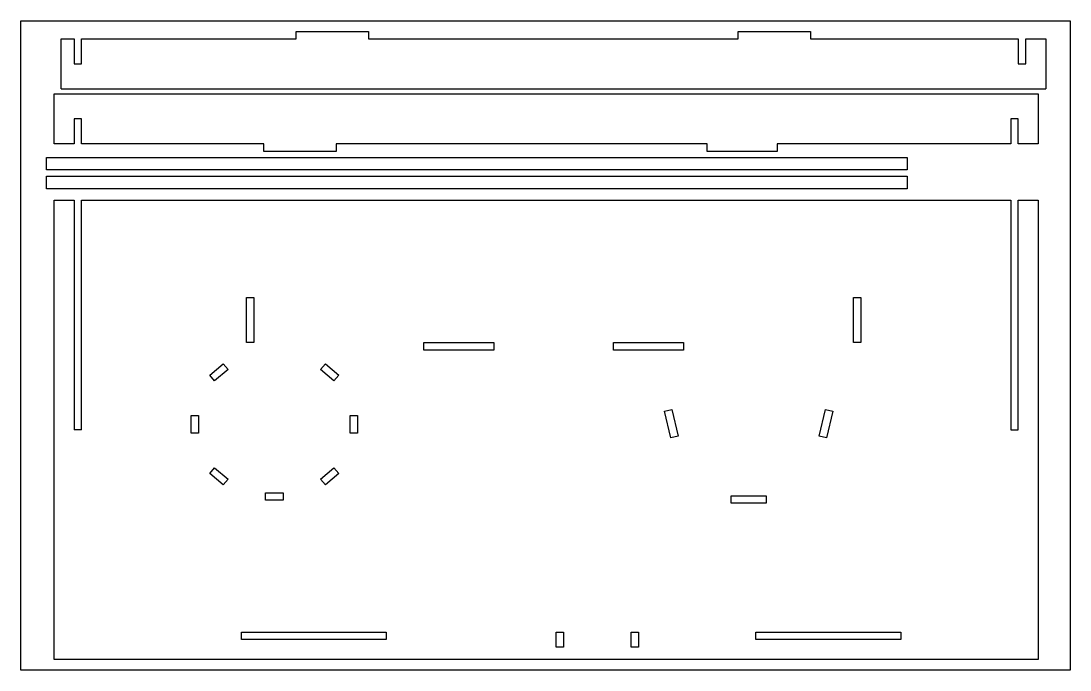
# Model space of a CAD drawing. Extents: x -7719 to 7719, y -4868 to 4868.
# Drawn here: x -2514 to 2534, y -4868 to -1743 of the extents above; entities that cross this region are included whole.
import ezdxf

# ---------------------------------------------------------------- set-up
doc = ezdxf.new("R2010")
doc.units = 0
doc.header["$MEASUREMENT"] = 0
doc.layers.get('0').update_dxf_attribs({"linetype": 'CONTINUOUS'})

msp = doc.modelspace()

# ---------------------------------------------------------------- linework, layer by layer
for p, q in [((-2514, -4868), (-2514, -1742.9)), ((-2514, -1742.9), (2534.3, -1742.9)), ((2534.3, -1742.9), (2534.3, -4868)), ((-1190.4, -1829.1), (-1190.4, -1793)), ((-1190.4, -1793), (-841.8, -1793)), ((-841.8, -1793), (-841.8, -1829.1)), ((937.1, -1829.1), (937.1, -1793)), ((937.1, -1793), (1285.7, -1793)), ((1285.7, -1793), (1285.7, -1829.1)), ((-2320.2, -1829.1), (-2258.6, -1829.1)), ((-2320.2, -2069.5), (-2320.2, -1829.1)), ((-2258.6, -1829.1), (-2258.6, -1949.3)), ((-2222.5, -1829.1), (-1190.4, -1829.1)), ((-2222.5, -1949.3), (-2222.5, -1829.1)), ((-841.8, -1829.1), (937.1, -1829.1)), ((1285.7, -1829.1), (2284.9, -1829.1)), ((2284.9, -1829.1), (2284.9, -1949.3)), ((2320.9, -1829.1), (2417.1, -1829.1)), ((2320.9, -1949.3), (2320.9, -1829.1)), ((2417.1, -1829.1), (2417.1, -2069.5)), ((-2258.6, -1949.3), (-2222.5, -1949.3)), ((2284.9, -1949.3), (2320.9, -1949.3)), ((-2320.2, -2069.5), (2417.1, -2069.5)), ((-2354.7, -2334.6), (-2354.7, -2094.2)), ((-2354.7, -2094.2), (2381, -2094.2)), ((2381, -2094.2), (2381, -2334.6)), ((-2258.6, -2214.4), (-2258.6, -2334.6)), ((-2222.5, -2214.4), (-2258.6, -2214.4)), ((-2222.5, -2334.6), (-2222.5, -2214.4)), ((2248.8, -2214.4), (2248.8, -2334.6)), ((2284.9, -2214.4), (2248.8, -2214.4)), ((2284.9, -2334.6), (2284.9, -2214.4)), ((-2258.6, -2334.6), (-2354.7, -2334.6)), ((-1345.1, -2334.6), (-2222.5, -2334.6)), ((-1345.1, -2370.7), (-1345.1, -2334.6)), ((-996.5, -2370.7), (-1345.1, -2370.7)), ((788.4, -2334.6), (-996.5, -2334.6)), ((-996.5, -2334.6), (-996.5, -2370.7)), ((788.4, -2370.7), (788.4, -2334.6)), ((1125, -2370.7), (788.4, -2370.7)), ((1125, -2334.6), (1125, -2370.7)), ((2248.8, -2334.6), (1125, -2334.6)), ((2381, -2334.6), (2284.9, -2334.6)), ((-2390.8, -2399.8), (1750, -2399.8)), ((-2390.8, -2459.9), (-2390.8, -2399.8)), ((1750, -2399.8), (1750, -2459.9)), ((1750, -2459.9), (-2390.8, -2459.9)), ((-2390.8, -2490.8), (1750, -2490.8)), ((-2390.8, -2550.9), (-2390.8, -2490.8)), ((1750, -2490.8), (1750, -2550.9)), ((1750, -2550.9), (-2390.8, -2550.9)), ((-2354.7, -2606.3), (-2258.6, -2606.3)), ((-2354.7, -4817.8), (-2354.7, -2606.3)), ((-2258.6, -2606.3), (-2258.6, -3712)), ((-2222.5, -2606.3), (2248.8, -2606.2)), ((-2222.5, -3712), (-2222.5, -2606.3)), ((2248.8, -2606.2), (2248.8, -3712)), ((2284.9, -2606.2), (2381, -2606.2)), ((2284.9, -3712), (2284.9, -2606.2)), ((2381, -2606.2), (2381, -4817.7)), ((-1429.2, -3291.3), (-1429.2, -3074.9)), ((-1429.2, -3074.9), (-1393.2, -3074.9)), ((-1393.2, -3074.9), (-1393.2, -3291.3)), ((1491.6, -3291.3), (1491.6, -3074.9)), ((1491.6, -3074.9), (1527.6, -3074.9)), ((1527.6, -3074.9), (1527.6, -3291.3)), ((-1393.2, -3291.3), (-1429.2, -3291.3)), ((-575.8, -3327.3), (-575.8, -3291.3)), ((-575.8, -3291.3), (-239.3, -3291.3)), ((-239.3, -3327.3), (-575.8, -3327.3)), ((-239.3, -3291.3), (-239.3, -3327.3)), ((337.7, -3327.3), (337.7, -3291.3)), ((337.7, -3291.3), (674.2, -3291.3)), ((674.2, -3327.3), (337.7, -3327.3)), ((674.2, -3291.3), (674.2, -3327.3)), ((1527.6, -3291.3), (1491.6, -3291.3)), ((-1605.3, -3447.7), (-1540.9, -3393.6)), ((-1517.7, -3421.2), (-1582.1, -3475.3)), ((-1540.9, -3393.6), (-1517.7, -3421.2)), ((-1072.3, -3421.2), (-1049.2, -3393.6)), ((-1007.9, -3475.3), (-1072.3, -3421.2)), ((-1049.2, -3393.6), (-984.7, -3447.7)), ((-1582.1, -3475.3), (-1605.3, -3447.7)), ((-984.7, -3447.7), (-1007.9, -3475.3)), ((583, -3621.6), (618.1, -3613.5)), ((612.7, -3750.5), (583, -3621.6)), ((618.1, -3613.5), (647.9, -3742.3)), ((1327.3, -3742.2), (1357, -3613.4)), ((1357, -3613.4), (1392.1, -3621.5)), ((1392.1, -3621.5), (1362.4, -3750.3)), ((-1695.8, -3726.9), (-1695.8, -3642.7)), ((-1695.8, -3642.7), (-1659.7, -3642.7)), ((-1659.7, -3642.7), (-1659.7, -3726.9)), ((-930.3, -3726.9), (-930.3, -3642.7)), ((-930.3, -3642.7), (-894.3, -3642.7)), ((-894.3, -3642.7), (-894.3, -3726.9)), ((-2222.5, -3712), (-2258.6, -3712)), ((-1659.7, -3726.9), (-1695.8, -3726.9)), ((-894.3, -3726.9), (-930.3, -3726.9)), ((2248.8, -3712), (2284.9, -3712)), ((647.9, -3742.3), (612.7, -3750.5)), ((1362.4, -3750.3), (1327.3, -3742.2)), ((-1605.3, -3921.9), (-1582.1, -3894.3)), ((-1540.9, -3976), (-1605.3, -3921.9)), ((-1582.1, -3894.3), (-1517.7, -3948.3)), ((-1072.3, -3948.3), (-1007.9, -3894.3)), ((-984.7, -3921.9), (-1049.2, -3976)), ((-1007.9, -3894.3), (-984.7, -3921.9)), ((-1517.7, -3948.3), (-1540.9, -3976)), ((-1049.2, -3976), (-1072.3, -3948.3)), ((-1337.1, -4050.6), (-1337.1, -4014.5)), ((-1337.1, -4014.5), (-1252.9, -4014.5)), ((-1252.9, -4014.5), (-1252.9, -4050.6)), ((903.4, -4065.3), (903.4, -4029.3)), ((903.4, -4029.3), (1071.7, -4029.3)), ((1071.7, -4029.3), (1071.7, -4065.3)), ((-1252.9, -4050.6), (-1337.1, -4050.6)), ((1071.7, -4065.3), (903.4, -4065.3)), ((-1453.2, -4721.6), (-1453.2, -4685.6)), ((-1453.2, -4685.6), (-756.1, -4685.6)), ((-756.1, -4685.6), (-756.1, -4721.6)), ((61.2, -4757.7), (61.2, -4685.6)), ((61.2, -4685.6), (97.3, -4685.6)), ((97.3, -4685.6), (97.3, -4757.7)), ((421.8, -4685.6), (457.9, -4685.6)), ((421.8, -4757.7), (421.8, -4685.6)), ((457.9, -4685.6), (457.9, -4757.7)), ((1022.8, -4721.6), (1022.8, -4685.6)), ((1022.8, -4685.6), (1720, -4685.6)), ((1720, -4685.6), (1720, -4721.6)), ((-756.1, -4721.6), (-1453.2, -4721.6)), ((1720, -4721.6), (1022.8, -4721.6)), ((97.3, -4757.7), (61.2, -4757.7)), ((457.9, -4757.7), (421.8, -4757.7)), ((2381, -4817.7), (-2354.7, -4817.8)), ((2534.3, -4868), (-2514, -4868))]:
    msp.add_line(p, q)

doc.saveas('drawing.dxf')
